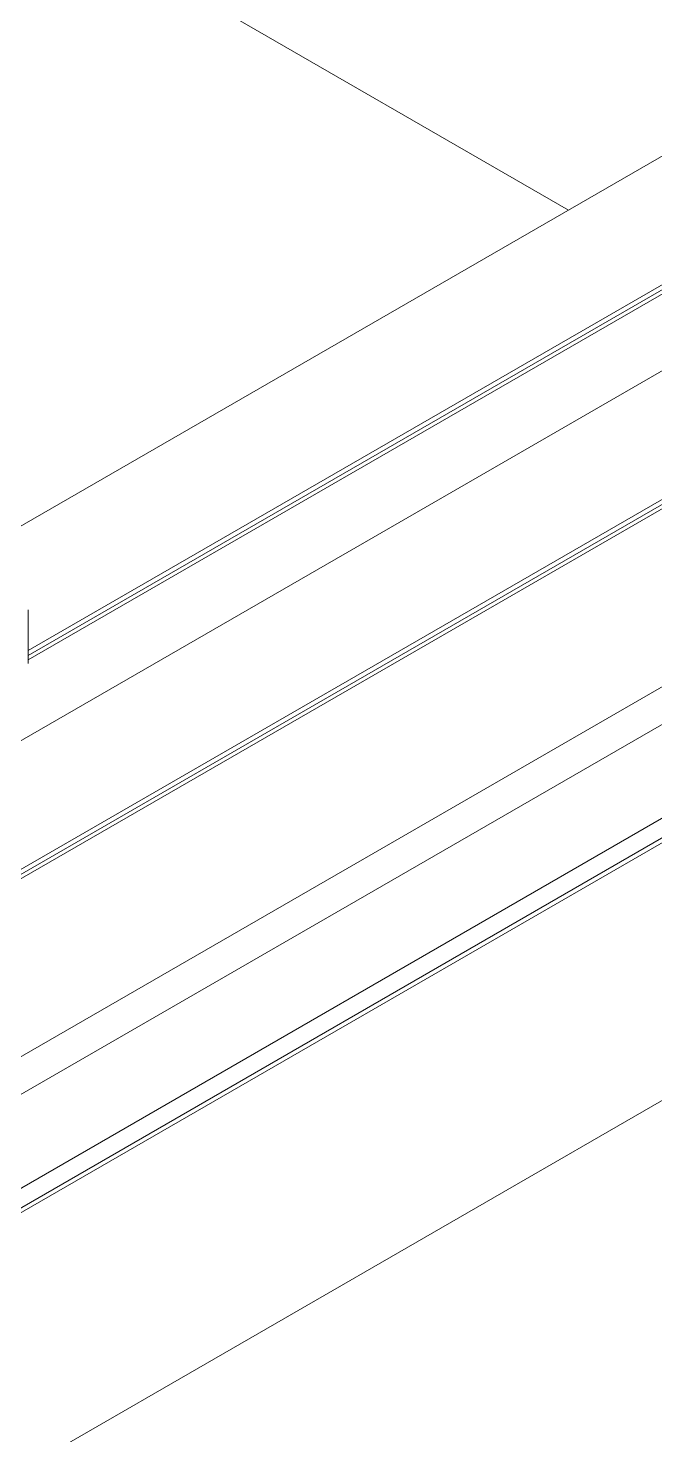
# Model space of a CAD drawing. Header units: millimetres. Extents: x -2122 to 22797, y 3569 to 89276.
# Drawn here: x 6820 to 7118, y 80314 to 80983 of the extents above; entities that cross this region are included whole.
import ezdxf

# ---------------------------------------------------------------- set-up
doc = ezdxf.new("R2010")
doc.units = ezdxf.units.MM
doc.header["$LTSCALE"] = 20
doc.layers.add('IA-TRAZ', color=8, linetype='Continuous', lineweight=5)

# ---------------------------------------------------------------- blocks, each defined once
blk = doc.blocks.new('A$C6cb7b9ed')
at = {"color": 0, "linetype": 'Continuous', "lineweight": 0, "extrusion": (2.77556e-16, 0.816497, 0.57735)}
for p, q in [((195.73, 5683.54), (-1851.35, 4501.66)), ((195.73, 5681.21), (-1851.35, 4499.33)), ((194.48, 5678.46), (-1852.59, 4496.58)), ((148.7, 5567.39), (-1898.37, 4385.51)), ((156.16, 5553.73), (-1890.92, 4371.85)), ((191.84, 5529.69), (-1855.24, 4347.81)), ((195.73, 5522.57), (-1851.35, 4340.69)), ((-1851.35, 4215.88), (407.86, 5520.24)), ((195.73, 5520.24), (-1851.35, 4338.36)), ((-497.42, 5344.58), (-1904.38, 4532.28)), ((-1746.19, 5133.88), (-1392.7, 4929.8)), ((-1251.28, 5011.45), (-1679.23, 4764.37)), ((-1198.24, 4980.83), (-1649.59, 4720.24)), ((-1198.24, 4978.5), (-1649.59, 4717.91)), ((-1199.49, 4975.75), (-1649.59, 4715.88)), ((-1649.59, 4739.6), (-1649.59, 4714.13))]:
    blk.add_line(p, q, dxfattribs=at)

msp = doc.modelspace()

# ---------------------------------------------------------------- block references
at = {"layer": 'IA-TRAZ'}
msp.add_blockref('A$C6cb7b9ed', (8469.77, 75966.46, 10192.11), dxfattribs=at)

doc.saveas('drawing.dxf')
